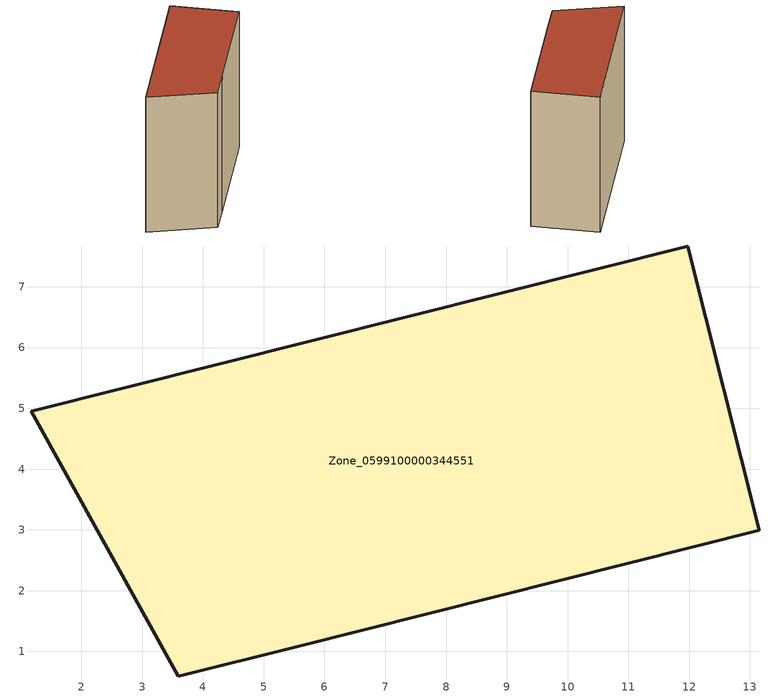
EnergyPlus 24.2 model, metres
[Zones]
Zone_0599100000344551
 floor ground (C_G): 5.54,1.07 3.6,0.59 1.17,4.95 11.98,7.67 13.16,2.99 z0
 wall outside (C_F): 5.54,1.07 13.16,2.99 11.98,7.67 1.17,4.95 3.6,0.59 5.54,1.07 z0:11.25
 roof outside (C_R): 3.6,0.59 5.54,1.07 13.16,2.99 11.98,7.67 1.17,4.95 z11.25
[BUILDING]
Pand.0599100000344551: North Axis=0; Terrain=City; Loads Convergence Tolerance Value=0.04; Temperature Convergence Tolerance Value=0.4; Solar Distribution=FullExterior; Maximum Number of Warmup Days=25; Minimum Number of Warmup Days=1
[Site:Location]
Rotterdam.The.Hague.AP_ZH_NLD Design_Conditions: Latitude=51.96; Longitude=4.45; Time Zone=1; Elevation=-4.5
[SITE:GROUNDTEMPERATURE:BUILDINGSURFACE]
18, 18, 18, 18, 18, 18, 18, 18, 18, 18, 18, 18
[MATERIAL] Thermal Absorptance=0.9; Solar Absorptance=0.7; Visible Absorptance=0.7
Name | Roughness | Thickness | Conductivity | Density | Specific Heat
G.TI.1992-2005 | MediumSmooth | 0.15 | 0.06 | 540 | 1210
F.TI.1992-2005 | Rough | 0.3 | 0.12 | 1920 | 840
R.TI.1992-2005 | MediumRough | 0.2 | 0.08 | 1500 | 1000
[CONSTRUCTION]
C_G: G.TI.1992-2005
C_F: F.TI.1992-2005
C_R: R.TI.1992-2005
[ZONE]
Zone_0599100000344551: Type=1; Multiplier=1; Ceiling Height=Autocalculate; Volume=Autocalculate; Floor Area=autocalculate; Part of Total Floor Area=Yes
[ZONEINFILTRATION:DESIGNFLOWRATE]
Infil_Zone_0599100000344551: Zone or ZoneList or Space or SpaceList=Zone_0599100000344551; Schedule=AlwaysOn; Design Flow Rate Calculation Method=Flow/Area; Flow Rate per Floor Area=0.0015; Constant Term Coefficient=1; Temperature Term Coefficient=0; Velocity Term Coefficient=0; Velocity Squared Term Coefficient=0
[HVACTEMPLATE:ZONE:IDEALLOADSAIRSYSTEM]
Zone_0599100000344551: Maximum Heating Supply Air Temperature=50; Minimum Cooling Supply Air Temperature=13; Maximum Heating Supply Air Humidity Ratio=0.0156; Minimum Cooling Supply Air Humidity Ratio=0.0077; Heating Limit=NoLimit; Cooling Limit=NoLimit; Dehumidification Control Type=ConstantSensibleHeatRatio; Cooling Sensible Heat Ratio=0.7; Dehumidification Setpoint=60; Humidification Control Type=None; Humidification Setpoint=30; Outdoor Air Method=None; Outdoor Air Flow Rate per Person=0.00944; Outdoor Air Flow Rate per Zone Floor Area=0; Outdoor Air Flow Rate per Zone=0; Demand Controlled Ventilation Type=None; Outdoor Air Economizer Type=NoEconomizer; Heat Recovery Type=None; Sensible Heat Recovery Effectiveness=0.7; Latent Heat Recovery Effectiveness=0.65
[ZONECONTROL:THERMOSTAT]
ThermostatControl_Zone_0599100000344551: Zone or ZoneList=Zone_0599100000344551; Control Type Schedule=DualSetpointControlType; Control 1=Thermostat_Zone_0599100000344551; Temperature Difference Between Cutout And Setpoint=0
[THERMOSTATSETPOINT:DUALSETPOINT]
Thermostat_Zone_0599100000344551: Heating Setpoint Temperature Schedule=HeatingSetpoint_Zone_0599100000344551; Cooling Setpoint Temperature Schedule=CoolingSetpoint_Zone_0599100000344551
[SCHEDULE:COMPACT]
HeatingSetpoint_Zone_0599100000344551: Through: 12/31, For: AllDays, Until: 24:00, 21
CoolingSetpoint_Zone_0599100000344551: Through: 12/31, For: AllDays, Until: 24:00, 24
DualSetpointControlType: Through: 12/31, For: AllDays, Until: 24:00, 4
AlwaysOn: Through: 12/31, For: AllDays, Until: 24:00, 1
